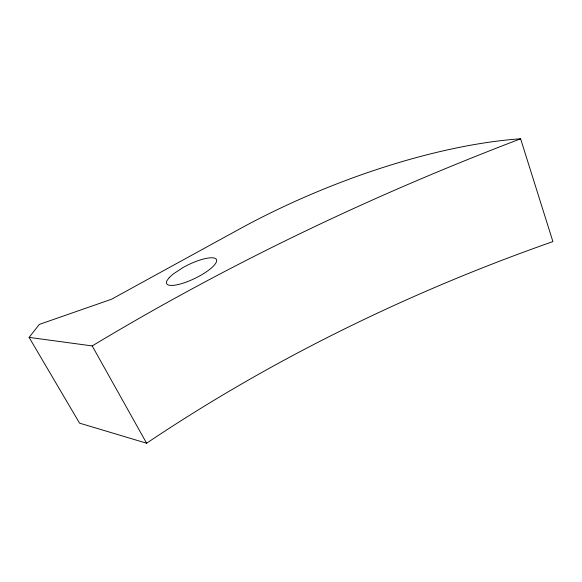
<?xml version="1.0" encoding="UTF-8"?>
<svg xmlns="http://www.w3.org/2000/svg" width="582" height="582" viewBox="0 0 582 582"><rect width="100%" height="100%" fill="white"/><g stroke="black" fill="none" stroke-linecap="round" stroke-linejoin="round"><path stroke-width="0.87" d="M29.1 337.385L39.358 324.4L111.497 299.25L238.467 229.584A299.432 104.971 -22.6 0 1 520.606 138.792L552.9 241.588C409.932 291.771 272.485 358.716 146.606 443.208L79.538 423.143L29.1 337.385L92.203 345.926C228.246 263.944 372.225 195.312 520.606 138.792M92.203 345.926L146.606 443.208M169.275 277.541L167.049 280.546A27.652 7.573 -25.8 0 0 190.554 280.371A27.652 7.573 -25.8 0 0 216.402 259.485A27.652 7.573 -25.8 0 0 183.548 267.211L172.949 274.173L169.275 277.541"/></g></svg>
